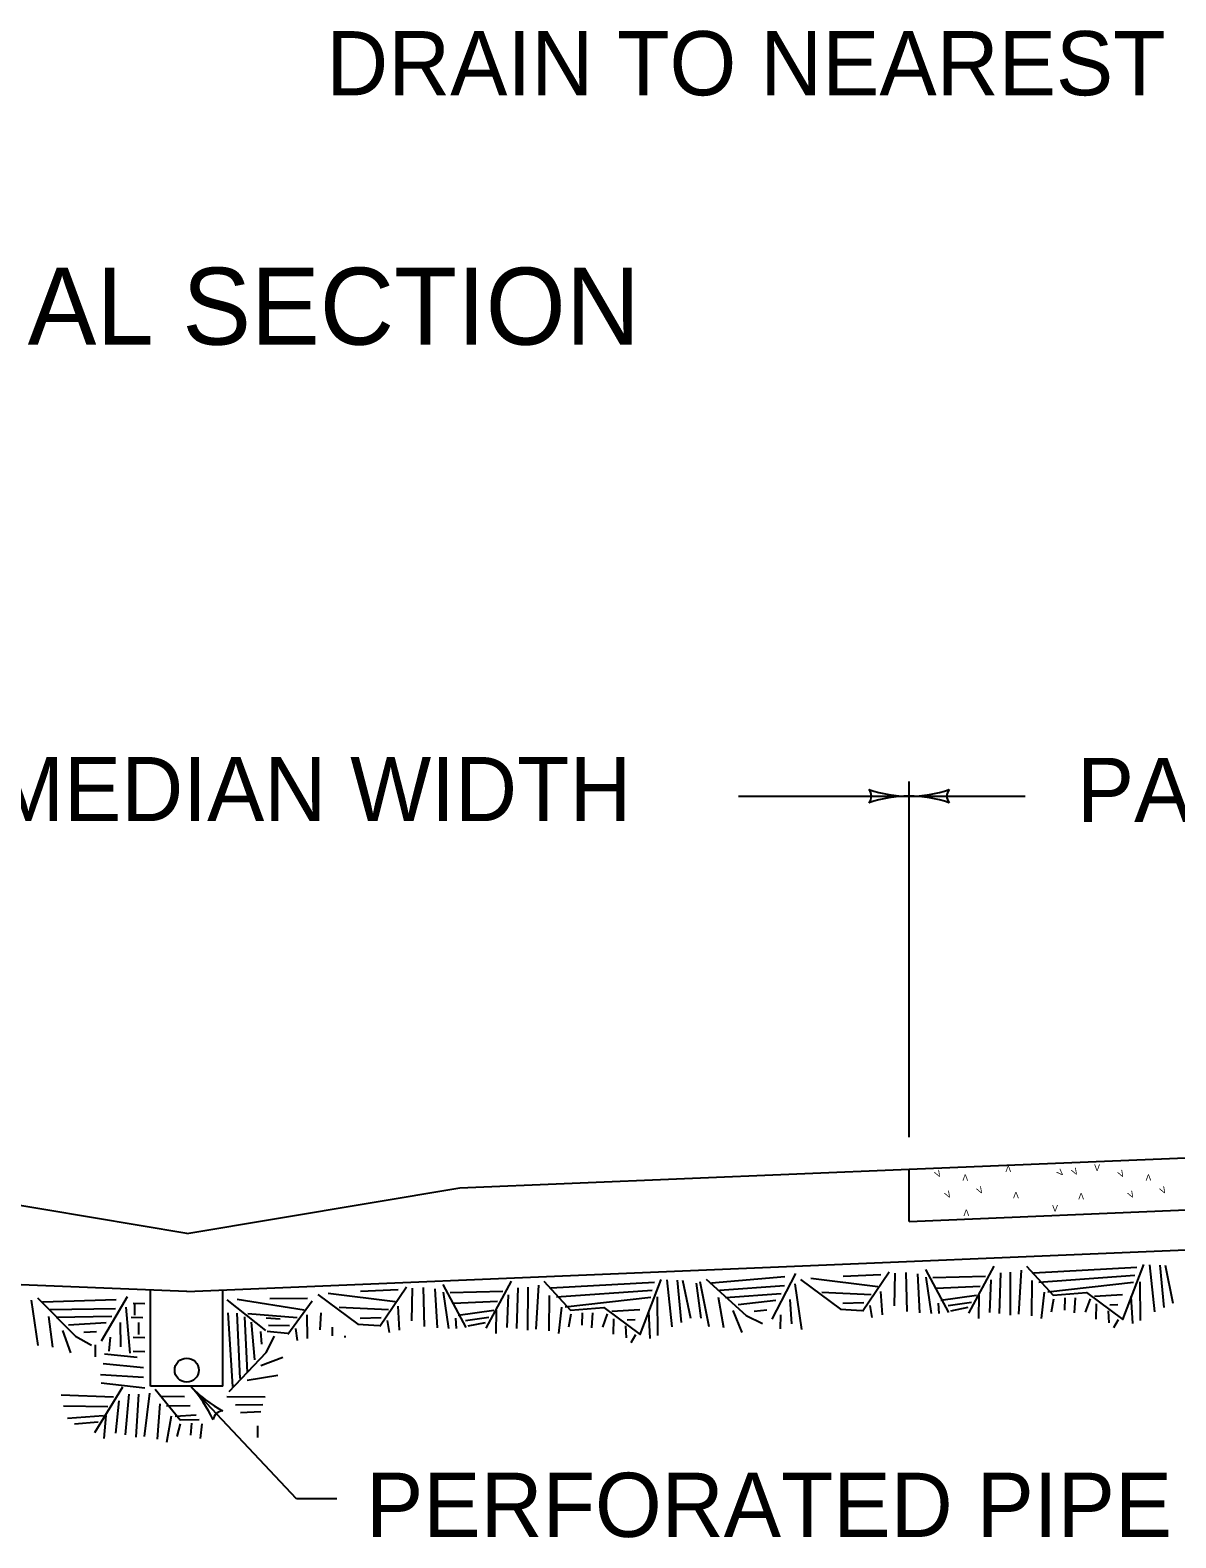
# Model space of a CAD drawing. Extents: x 997.6 to 1036.6, y 998.9 to 1022.5.
# Drawn here: x 1013.587 to 1017.157, y 1011.322 to 1016.02 of the extents above; entities that cross this region are included whole.
import ezdxf

# ---------------------------------------------------------------- set-up
doc = ezdxf.new("R2010")
doc.units = 0
doc.layers.add('1', color=7, linetype='Continuous')

msp = doc.modelspace()

# ---------------------------------------------------------------- linework, layer by layer
at = {"layer": '1'}
for p, q in [((1016.3256, 1012.5704), (1016.3256, 1013.6789)), ((1015.7943, 1013.6327), (1016.3256, 1013.6327)), ((1016.3256, 1013.6327), (1016.6873, 1013.6327)), ((1016.3256, 1012.4704), (1019.2256, 1012.5912)), ((1014.9256, 1012.4121), (1016.3256, 1012.4704)), ((1016.3256, 1012.3078), (1016.3256, 1012.4704)), ((1014.075, 1012.2703), (1013.2244, 1012.4121)), ((1014.075, 1012.2703), (1014.9256, 1012.4121)), ((1016.3256, 1012.3078), (1018.7256, 1012.4078)), ((1014.075, 1012.089), (1019.1256, 1012.2994)), ((1014.075, 1012.089), (1012.9163, 1012.1366)), ((1013.9625, 1011.7943), (1013.9625, 1012.0912)), ((1014.1875, 1011.7943), (1014.1875, 1012.0937)), ((1014.1875, 1011.7943), (1013.9625, 1011.7943)), ((1014.4174, 1011.4428), (1014.0868, 1011.7943)), ((1014.5424, 1011.4428), (1014.4174, 1011.4428))]:
    msp.add_line(p, q, dxfattribs=at)
for points in [[(1015.9717, 1012.1457), (1015.8979, 1012.0032)], [(1016.2636, 1012.1492), (1016.1805, 1012.0266)], [(1016.2814, 1012.1463), (1016.2795, 1012.0445)], [(1016.3151, 1012.1483), (1016.3187, 1012.0267)], [(1016.3514, 1012.1444), (1016.3585, 1012.0229)], [(1016.3766, 1012.1577), (1016.4482, 1012.0242)], [(1016.5898, 1012.1683), (1016.5103, 1012.0217)], [(1016.6105, 1012.1477), (1016.6063, 1012.0212)], [(1016.641, 1012.1495), (1016.6407, 1012.0156)], [(1016.6744, 1012.1554), (1016.6664, 1012.019)], [(1016.6917, 1012.1683), (1016.7748, 1012.0774), (1016.8783, 1012.0857), (1016.9911, 1012.0021), (1017.0569, 1012.1737)], [(1016.7128, 1012.1477), (1017.0356, 1012.1647)], [(1017.0751, 1012.1727), (1017.0897, 1012.0257)], [(1017.1073, 1012.171), (1017.1188, 1012.0393)], [(1017.123, 1012.1717), (1017.1478, 1012.0532)], [(1014.7598, 1012.1024), (1014.6768, 1011.9798)], [(1014.7776, 1012.0996), (1014.7758, 1011.9977)], [(1014.8113, 1012.1016), (1014.8149, 1011.9799)], [(1014.8477, 1012.0977), (1014.8548, 1011.9762)], [(1014.8728, 1012.111), (1014.9444, 1011.9774)], [(1015.086, 1012.1217), (1015.0067, 1011.975)], [(1015.1068, 1012.101), (1015.1025, 1011.9745)], [(1015.1373, 1012.1027), (1015.1369, 1011.9689)], [(1015.1707, 1012.1086), (1015.1626, 1011.9722)], [(1015.1879, 1012.1216), (1015.2709, 1012.0307), (1015.3745, 1012.039), (1015.4873, 1011.9553), (1015.5532, 1012.127)], [(1015.2091, 1012.1008), (1015.5319, 1012.1179)], [(1015.5713, 1012.126), (1015.5859, 1011.9789)], [(1015.6035, 1012.1242), (1015.615, 1011.9926)], [(1015.6193, 1012.1249), (1015.6441, 1012.0064)], [(1015.6618, 1012.1156), (1015.6763, 1012.0066)], [(1015.6733, 1012.1201), (1015.7016, 1011.98)], [(1015.6931, 1012.1275), (1015.8177, 1012.0148), (1015.8688, 1011.9897)], [(1015.7095, 1012.1162), (1015.9384, 1012.1357)], [(1015.7348, 1012.0937), (1015.9379, 1012.1079)], [(1015.9696, 1012.1136), (1015.9899, 1011.9709)], [(1015.9869, 1012.1271), (1016.1123, 1012.0346)], [(1016.019, 1012.1307), (1016.2281, 1012.1052)], [(1016.1201, 1012.1367), (1016.2379, 1012.1418)], [(1016.3779, 1012.1339), (1016.3945, 1012.0209)], [(1016.4, 1012.1333), (1016.5633, 1012.1369)], [(1016.4098, 1012.1001), (1016.5473, 1012.1059)], [(1016.5804, 1012.1257), (1016.5762, 1012.0238)], [(1016.7082, 1012.1235), (1016.7067, 1012.0137)], [(1016.7303, 1012.1189), (1017.0289, 1012.1402)], [(1016.7582, 1012.0884), (1017.0243, 1012.1181)], [(1017.0444, 1012.1192), (1017.0454, 1011.9992)], [(1013.5899, 1012.0628), (1013.6108, 1011.9215)], [(1013.61, 1012.0692), (1013.7286, 1011.9502), (1013.7784, 1011.9225)], [(1013.6258, 1012.0572), (1013.8554, 1012.0646)], [(1013.8892, 1012.0729), (1013.8081, 1011.9344)], [(1013.9085, 1012.0529), (1013.945, 1012.0518)], [(1013.9121, 1012.0519), (1013.912, 1012.0154)], [(1014.2003, 1012.0629), (1014.3206, 1011.9676)], [(1014.2326, 1012.0654), (1014.4407, 1012.0326)], [(1014.3338, 1012.0679), (1014.4518, 1012.0688)], [(1014.4657, 1012.0589), (1014.3903, 1011.9557)], [(1014.4831, 1012.0803), (1014.6086, 1011.9878)], [(1014.5153, 1012.084), (1014.7244, 1012.0585)], [(1014.6163, 1012.09), (1014.7342, 1012.0951)], [(1014.8741, 1012.0872), (1014.8907, 1011.9742)], [(1014.8963, 1012.0867), (1015.0595, 1012.0902)], [(1014.9061, 1012.0534), (1015.0436, 1012.0592)], [(1015.0767, 1012.0791), (1015.0724, 1011.9771)], [(1015.2044, 1012.0767), (1015.2029, 1011.967)], [(1015.2266, 1012.0722), (1015.5252, 1012.0934)], [(1015.2544, 1012.0417), (1015.5205, 1012.0712)], [(1015.5406, 1012.0725), (1015.5416, 1011.9524)], [(1015.7303, 1012.0714), (1015.7478, 1011.9767)], [(1015.7541, 1012.0707), (1015.9273, 1012.0834)], [(1015.7934, 1012.0493), (1015.9106, 1012.0622)], [(1015.9543, 1012.0647), (1015.9589, 1011.9888)], [(1016.0537, 1012.0877), (1016.2072, 1012.08)], [(1016.1191, 1012.053), (1016.1848, 1012.0547)], [(1016.2369, 1012.0898), (1016.2413, 1012.0161)], [(1016.4165, 1012.0526), (1016.4185, 1012.0204)], [(1016.4243, 1012.0627), (1016.5353, 1012.0774)], [(1016.447, 1012.0462), (1016.5203, 1012.0564)], [(1016.543, 1012.0777), (1016.5414, 1012.0052)], [(1016.7463, 1012.0877), (1016.737, 1012.0049)], [(1016.7755, 1012.0655), (1016.7681, 1012.0251)], [(1016.8112, 1012.0697), (1016.8095, 1012.0315)], [(1016.8432, 1012.0694), (1016.8402, 1012.0232)], [(1016.8893, 1012.0662), (1016.8738, 1012.0251)], [(1016.9028, 1012.0752), (1016.9907, 1012.0802)], [(1016.9084, 1012.0511), (1016.907, 1012.0032)], [(1016.9506, 1012.0474), (1016.9761, 1012.0492)], [(1017.0168, 1012.0736), (1017.0217, 1011.99)], [(1013.6443, 1012.0114), (1013.6568, 1011.9157)], [(1013.6499, 1012.0334), (1013.8536, 1012.0368)], [(1013.668, 1012.0095), (1013.8417, 1012.0129)], [(1013.8855, 1012.0408), (1013.8983, 1011.8973)], [(1013.9019, 1012.0098), (1013.9384, 1012.0087)], [(1014.2183, 1011.7937), (1014.2043, 1012.023)], [(1014.2413, 1011.8185), (1014.2321, 1012.0219)], [(1014.2647, 1011.8372), (1014.2564, 1012.0107)], [(1014.2657, 1012.0212), (1014.4188, 1012.0082)], [(1014.3227, 1012.007), (1014.3664, 1012.0043)], [(1014.4489, 1012.0169), (1014.4507, 1011.9431)], [(1014.4928, 1012.0227), (1014.4899, 1011.9702)], [(1014.5498, 1012.0409), (1014.7034, 1012.0332)], [(1014.6153, 1012.0063), (1014.6811, 1012.0079)], [(1014.7332, 1012.0431), (1014.7374, 1011.9693)], [(1014.9128, 1012.0058), (1014.9148, 1011.9737)], [(1014.9205, 1012.016), (1015.0315, 1012.0307)], [(1014.9432, 1011.9993), (1015.0164, 1012.0097)], [(1015.0393, 1012.031), (1015.0376, 1011.9585)], [(1015.2424, 1012.041), (1015.2332, 1011.9582)], [(1015.2718, 1012.0187), (1015.2643, 1011.9783)], [(1015.3073, 1012.023), (1015.3057, 1011.9847)], [(1015.3394, 1012.0226), (1015.3364, 1011.9765)], [(1015.3854, 1012.0195), (1015.3699, 1011.9783)], [(1015.3991, 1012.0285), (1015.4869, 1012.0335)], [(1015.4047, 1012.0043), (1015.4033, 1011.9565)], [(1015.4468, 1012.0007), (1015.4723, 1012.0024)], [(1015.5132, 1012.0269), (1015.5178, 1011.9432)], [(1015.7765, 1012.0304), (1015.8046, 1011.962)], [(1015.8427, 1012.0283), (1015.8825, 1012.0325)], [(1015.9252, 1012.017), (1015.9236, 1011.9733)], [(1016.1123, 1012.0346), (1016.1785, 1012.0305)], [(1016.2033, 1012.0459), (1016.2097, 1012.0083)], [(1016.4559, 1012.0287), (1016.5094, 1012.04)], [(1016.9458, 1012.0292), (1016.948, 1011.9917)], [(1013.6883, 1011.9679), (1013.7128, 1011.8982)], [(1013.7063, 1011.9858), (1013.8239, 1011.9927)], [(1013.7543, 1011.9623), (1013.7943, 1011.9645)], [(1013.8678, 1011.9928), (1013.8683, 1011.9168)], [(1013.9253, 1011.9923), (1013.9252, 1011.9558)], [(1014.2872, 1011.8761), (1014.2772, 1011.9934)], [(1014.3095, 1011.9247), (1014.3063, 1011.9647)], [(1014.3253, 1011.9658), (1014.3885, 1011.9597)], [(1014.3298, 1011.9842), (1014.3957, 1011.9836)], [(1014.4138, 1011.9742), (1014.4188, 1011.9364)], [(1014.5286, 1011.9777), (1014.5284, 1011.9509)], [(1014.6086, 1011.9878), (1014.6748, 1011.9837)], [(1014.6995, 1011.9992), (1014.7059, 1011.9616)], [(1014.9522, 1011.982), (1015.0057, 1011.9932)], [(1015.4419, 1011.9826), (1015.4443, 1011.9449)], [(1016.9773, 1012.0012), (1016.9624, 1011.9765)], [(1013.7896, 1011.9227), (1013.7895, 1011.8862)], [(1013.8361, 1011.9467), (1013.8322, 1011.9032)], [(1013.9085, 1011.9469), (1013.945, 1011.9458)], [(1014.2068, 1011.7776), (1014.3223, 1011.8993), (1014.3486, 1011.95)], [(1014.568, 1011.9507), (1014.5681, 1011.9458)], [(1015.4737, 1011.9545), (1015.4587, 1011.9297)], [(1013.9406, 1011.8519), (1013.8146, 1011.8637)], [(1013.9205, 1011.8834), (1013.819, 1011.8937)], [(1013.9085, 1011.9038), (1013.945, 1011.9027)], [(1014.3058, 1011.8587), (1014.3748, 1011.885)], [(1013.9405, 1011.8216), (1013.8069, 1011.8297)], [(1014.2634, 1011.8133), (1014.3589, 1011.8286)], [(1013.8752, 1011.7908), (1013.7873, 1011.6491)], [(1013.9444, 1011.7878), (1013.8088, 1011.8038)], [(1013.8948, 1011.769), (1013.8829, 1011.643)], [(1013.9251, 1011.7689), (1013.9169, 1011.6353)], [(1013.9588, 1011.7728), (1013.9428, 1011.6372)], [(1013.9768, 1011.7848), (1014.0544, 1011.6892), (1014.1139, 1011.6904)], [(1013.6835, 1011.7669), (1013.8469, 1011.7609)], [(1013.6916, 1011.7332), (1013.829, 1011.731)], [(1013.8633, 1011.7489), (1013.853, 1011.6474)], [(1013.9908, 1011.7391), (1013.9828, 1011.6296)], [(1013.9968, 1011.7629), (1014.0677, 1011.7625)], [(1014.0125, 1011.7332), (1014.0858, 1011.7341)], [(1014.2, 1011.7617), (1014.3199, 1011.761)], [(1014.2265, 1011.7359), (1014.3119, 1011.737)], [(1013.7036, 1011.6951), (1013.8153, 1011.7032)], [(1013.7254, 1011.6772), (1013.7992, 1011.6831)], [(1013.8231, 1011.7032), (1013.8172, 1011.6309)], [(1014.0266, 1011.7011), (1014.0125, 1011.6192)], [(1014.0386, 1011.7011), (1014.1048, 1011.7046)], [(1014.0544, 1011.6772), (1014.0447, 1011.6372)], [(1014.0903, 1011.6792), (1014.0864, 1011.6413)], [(1014.1223, 1011.6772), (1014.1164, 1011.6312)], [(1014.2429, 1011.7118), (1014.306, 1011.7152)], [(1014.2959, 1011.6711), (1014.2958, 1011.6346)]]:
    msp.add_lwpolyline(points, dxfattribs=at)
msp.add_circle((1014.075, 1011.8443), 0.0375, dxfattribs=at)
for centre, radius, start, end in [((1016.1769, 1013.6328), 0.0313, 318.7746, 40.8913), ((1016.3256, 1014.0237), 0.3909, 251.3472, 269.9939), ((1016.3256, 1014.0237), 0.3909, 270, 288.6688), ((1016.4742, 1013.6327), 0.0313, 138.7746, 220.8913), ((1016.3256, 1013.2418), 0.3909, 90, 108.6688), ((1016.3256, 1014.0237), 0.3909, 269.9878, 270), ((1016.3256, 1013.2418), 0.3909, 71.3472, 89.9939), ((1016.3256, 1013.2418), 0.3909, 89.9878, 90), ((1014.3715, 1012.0622), 0.3909, 223.2385, 223.2507), ((1014.3715, 1012.0622), 0.3909, 223.2507, 241.9195), ((1013.802, 1011.5265), 0.3909, 24.5979, 43.2446), ((1014.1886, 1011.686), 0.0313, 92.0253, 174.142)]:
    msp.add_arc(centre, radius, start, end, dxfattribs=at)

# ---------------------------------------------------------------- texts
for s, height, p in [('DRAIN TO NEAREST CROSS DRAIN PIPE', 0.2, (1014.5095, 1015.8169)), ('NORMAL SECTION', 0.24, (1012.599, 1015.0398)), ('MEDIAN WIDTH', 0.2, (1013.4698, 1013.5551)), ('PAVEMENT', 0.2, (1016.8482, 1013.5523)), ('V', 0.02, (1016.9024, 1012.4651)), ('V', 0.02, (1016.7715, 1012.3386)), ('PERFORATED PIPE', 0.2, (1014.6337, 1011.3245))]:
    msp.add_text(s, height=height, dxfattribs=at).set_placement(p)
for rotation, p in [(180, (1016.6435, 1012.4817)), (45, (1016.7976, 1012.4463)), (30, (1016.8395, 1012.4496)), (30, (1016.4132, 1012.4427)), (180, (1016.5095, 1012.4542)), (30, (1016.9838, 1012.4427)), (180, (1017.0802, 1012.4542)), (30, (1016.4441, 1012.378)), (30, (1016.5438, 1012.3917)), (180, (1016.6675, 1012.3998)), (180, (1016.8706, 1012.3964)), (30, (1017.0148, 1012.378)), (30, (1017.1144, 1012.3917)), (180, (1016.5129, 1012.3448))]:
    msp.add_text('V', height=0.02, rotation=rotation, dxfattribs=at).set_placement(p)

doc.saveas('drawing.dxf')
